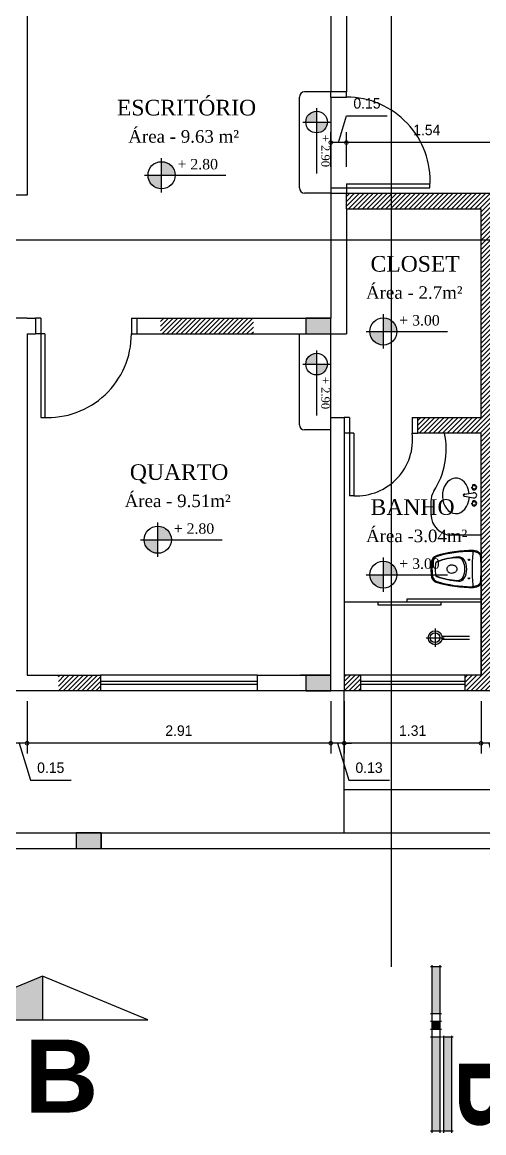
# Model space of a CAD drawing. Extents: x 130 to 509, y 87 to 225.
# Drawn here: x 296.37 to 300.79, y 121.23 to 131.88 of the extents above; entities that cross this region are included whole.
import ezdxf

# ---------------------------------------------------------------- set-up
doc = ezdxf.new("R2010")
doc.units = 0
doc.header["$LTSCALE"] = 7
doc.linetypes.add('ACAD_ISO05W100', pattern=[37.5, 24, -3, 0.5, -3, 0.5, -3, 0.5, -3])
doc.linetypes.add('HIDDEN', pattern=[0.375, 0.25, -0.125])
doc.layers.get('0').update_dxf_attribs({"linetype": 'CONTINUOUS'})
doc.layers.get('DEFPOINTS').update_dxf_attribs({"linetype": 'CONTINUOUS'})
for name, color, linetype in [('01', 7, 'CONTINUOUS'), ('02', 2, 'CONTINUOUS'), ('03', 3, 'CONTINUOUS'), ('04', 4, 'CONTINUOUS'), ('05', 5, 'CONTINUOUS'), ('06', 6, 'CONTINUOUS'), ('20', 2, 'CONTINUOUS'), ('20T', 2, 'HIDDEN'), ('30', 3, 'CONTINUOUS'), ('40', 4, 'CONTINUOUS'), ('CORTE', 5, 'ACAD_ISO05W100'), ('COTAS', 7, 'CONTINUOUS'), ('CT', 8, 'CONTINUOUS'), ('TEXTO', 3, 'CONTINUOUS')]:
    doc.layers.add(name, color=color, linetype=linetype)
doc.styles.add('SANSSERIFBOLD', font='sasb____.pfb')
doc.styles.add('TIMES', font='times.ttf')
doc.dimstyles.get("Standard").update_dxf_attribs({"dimtxt": 0.18, "dimasz": 0.18, "dimexe": 0.18, "dimexo": 0.0625, "dimgap": 0.09, "dimtad": 0, "dimtih": 1, "dimtoh": 1, "dimdec": 4, "dimzin": 0, "dimdsep": 46, "dimtxsty": 'Standard', "dimcen": 0.09, "dimadec": 0, "dimazin": 0, "dimtfac": 1, "dimtdec": 4, "dimtofl": 0, "dimtmove": 0, "dimatfit": 3, "dimfxl": 1, "dimtolj": 1, "dimtzin": 0, "dimarcsym": 0})
pattern_1 = [(45, (0, -11.625876), (-0.0224506403, 0.0224506403), [])]

# ---------------------------------------------------------------- blocks, each defined once
blk = doc.blocks.new('_DOTSMALL')
at = {"color": 0, "linetype": 'ByBlock', "const_width": 0.5}
blk.add_lwpolyline([(-0.0625, 0, 1), (0.0625, 0, 1)], format="xyb", close=True, dxfattribs=at)
blk = doc.blocks.new('*D94')
at = {"layer": 'COTAS', "color": 0}
for p, q in [((301.943, 128.122), (301.943, 128.512)), ((301.588, 128.015), (301.943, 128.122)), ((301.588, 128.093), (301.588, 127.938)), ((301.018, 127.938), (301.688, 127.938))]:
    blk.add_line(p, q, dxfattribs=at)
at = {"layer": 'DEFPOINTS', "color": 0}
for p in [(301.588, 128.093), (300.768, 127.938), (301.588, 127.938)]:
    blk.add_point(p, dxfattribs=at)
at = {"layer": 'COTAS', "color": 0, "xscale": 0.07, "yscale": 0.07, "zscale": 0.07}
for p, rotation in [((301.588, 128.093), 90), ((301.588, 127.938), 270)]:
    blk.add_blockref('_DOTSMALL', p, dxfattribs=dict(at, rotation=rotation))
at = {"layer": 'COTAS', "color": 2, "insert": (301.823, 128.317), "char_height": 0.1, "attachment_point": 5, "rotation": 90}
blk.add_mtext('\\A1;0.15', dxfattribs=at)
blk = doc.blocks.new('*D95')
at = {"layer": 'COTAS', "color": 0}
for p, q in [((301.588, 127.938), (301.588, 125.618)), ((301.168, 125.618), (301.688, 125.618))]:
    blk.add_line(p, q, dxfattribs=at)
at = {"layer": 'DEFPOINTS', "color": 0}
for p in [(300.768, 127.938), (300.918, 125.618), (301.588, 125.618)]:
    blk.add_point(p, dxfattribs=at)
at = {"layer": 'COTAS', "color": 0, "xscale": 0.07, "yscale": 0.07, "zscale": 0.07}
for p, rotation in [((301.588, 127.938), 90), ((301.588, 125.618), 270)]:
    blk.add_blockref('_DOTSMALL', p, dxfattribs=dict(at, rotation=rotation))
at = {"layer": 'COTAS', "color": 2, "insert": (301.468, 126.778), "char_height": 0.1, "attachment_point": 5, "rotation": 90}
blk.add_mtext('\\A1;2.32', dxfattribs=at)
blk = doc.blocks.new('*D98')
at = {"layer": 'COTAS', "color": 0}
for p, q in [((300.768, 125.368), (300.768, 124.866)), ((300.918, 124.966), (300.768, 124.966)), ((300.843, 124.966), (300.95, 124.611)), ((300.95, 124.611), (301.34, 124.611))]:
    blk.add_line(p, q, dxfattribs=at)
at = {"layer": 'DEFPOINTS', "color": 0}
for p in [(300.768, 125.618), (300.918, 125.618), (300.768, 124.966)]:
    blk.add_point(p, dxfattribs=at)
at = {"layer": 'COTAS', "color": 0, "xscale": 0.07, "yscale": 0.07, "zscale": 0.07, "rotation": 180}
blk.add_blockref('_DOTSMALL', (300.768, 124.966), dxfattribs=at)
at = {"layer": 'COTAS', "color": 0, "xscale": 0.07, "yscale": 0.07, "zscale": 0.07}
blk.add_blockref('_DOTSMALL', (300.918, 124.966), dxfattribs=at)
at = {"layer": 'COTAS', "color": 2, "insert": (301.145, 124.731), "char_height": 0.1, "attachment_point": 5}
blk.add_mtext('\\A1;0.15', dxfattribs=at)
blk = doc.blocks.new('*D99')
at = {"layer": 'COTAS', "color": 0}
for p, q in [((299.458, 125.368), (299.458, 124.866)), ((300.768, 124.966), (299.458, 124.966))]:
    blk.add_line(p, q, dxfattribs=at)
at = {"layer": 'DEFPOINTS', "color": 0}
for p in [(299.458, 125.618), (300.768, 125.618), (299.458, 124.966)]:
    blk.add_point(p, dxfattribs=at)
at = {"layer": 'COTAS', "color": 0, "xscale": 0.07, "yscale": 0.07, "zscale": 0.07, "rotation": 180}
blk.add_blockref('_DOTSMALL', (299.458, 124.966), dxfattribs=at)
at = {"layer": 'COTAS', "color": 0, "xscale": 0.07, "yscale": 0.07, "zscale": 0.07}
blk.add_blockref('_DOTSMALL', (300.768, 124.966), dxfattribs=at)
at = {"layer": 'COTAS', "color": 2, "insert": (300.113, 125.086), "char_height": 0.1, "attachment_point": 5}
blk.add_mtext('\\A1;1.31', dxfattribs=at)
blk = doc.blocks.new('*D100')
at = {"layer": 'COTAS', "color": 0}
for p, q in [((299.328, 125.368), (299.328, 124.866)), ((299.328, 124.966), (299.258, 124.966)), ((299.458, 124.966), (299.328, 124.966)), ((299.458, 124.966), (299.328, 124.966)), ((299.393, 124.966), (299.5, 124.611)), ((299.458, 124.966), (299.528, 124.966)), ((299.5, 124.611), (299.89, 124.611))]:
    blk.add_line(p, q, dxfattribs=at)
at = {"layer": 'DEFPOINTS', "color": 0}
for p in [(299.328, 125.618), (299.458, 125.618), (299.328, 124.966)]:
    blk.add_point(p, dxfattribs=at)
at = {"layer": 'COTAS', "color": 0, "xscale": 0.07, "yscale": 0.07, "zscale": 0.07}
blk.add_blockref('_DOTSMALL', (299.328, 124.966), dxfattribs=at)
at = {"layer": 'COTAS', "color": 0, "xscale": 0.07, "yscale": 0.07, "zscale": 0.07, "rotation": 180}
blk.add_blockref('_DOTSMALL', (299.458, 124.966), dxfattribs=at)
at = {"layer": 'COTAS', "color": 2, "insert": (299.695, 124.731), "char_height": 0.1, "attachment_point": 5}
blk.add_mtext('\\A1;0.13', dxfattribs=at)
blk = doc.blocks.new('*D101')
at = {"layer": 'COTAS', "color": 0}
for p, q in [((296.418, 125.368), (296.418, 124.866)), ((299.328, 124.966), (296.418, 124.966))]:
    blk.add_line(p, q, dxfattribs=at)
at = {"layer": 'DEFPOINTS', "color": 0}
for p in [(296.418, 125.618), (299.328, 125.618), (296.418, 124.966)]:
    blk.add_point(p, dxfattribs=at)
at = {"layer": 'COTAS', "color": 0, "xscale": 0.07, "yscale": 0.07, "zscale": 0.07, "rotation": 180}
blk.add_blockref('_DOTSMALL', (296.418, 124.966), dxfattribs=at)
at = {"layer": 'COTAS', "color": 0, "xscale": 0.07, "yscale": 0.07, "zscale": 0.07}
blk.add_blockref('_DOTSMALL', (299.328, 124.966), dxfattribs=at)
at = {"layer": 'COTAS', "color": 2, "insert": (297.873, 125.086), "char_height": 0.1, "attachment_point": 5}
blk.add_mtext('\\A1;2.91', dxfattribs=at)
blk = doc.blocks.new('*D102')
at = {"layer": 'COTAS', "color": 0}
for p, q in [((296.268, 125.368), (296.268, 124.866)), ((296.418, 124.966), (296.268, 124.966)), ((296.343, 124.966), (296.45, 124.611)), ((296.45, 124.611), (296.84, 124.611))]:
    blk.add_line(p, q, dxfattribs=at)
at = {"layer": 'DEFPOINTS', "color": 0}
for p in [(296.268, 125.618), (296.418, 125.618), (296.268, 124.966)]:
    blk.add_point(p, dxfattribs=at)
at = {"layer": 'COTAS', "color": 0, "xscale": 0.07, "yscale": 0.07, "zscale": 0.07, "rotation": 180}
blk.add_blockref('_DOTSMALL', (296.268, 124.966), dxfattribs=at)
at = {"layer": 'COTAS', "color": 0, "xscale": 0.07, "yscale": 0.07, "zscale": 0.07}
blk.add_blockref('_DOTSMALL', (296.418, 124.966), dxfattribs=at)
at = {"layer": 'COTAS', "color": 2, "insert": (296.645, 124.731), "char_height": 0.1, "attachment_point": 5}
blk.add_mtext('\\A1;0.15', dxfattribs=at)
blk = doc.blocks.new('*D249')
at = {"layer": '01', "color": 0}
for p, q in [((299.478, 130.488), (299.478, 130.822)), ((301.018, 130.722), (299.478, 130.722))]:
    blk.add_line(p, q, dxfattribs=at)
at = {"layer": 'DEFPOINTS', "color": 0}
for p in [(299.478, 130.722), (299.478, 130.238), (301.018, 130.238)]:
    blk.add_point(p, dxfattribs=at)
at = {"layer": '01', "color": 0, "xscale": 0.07, "yscale": 0.07, "zscale": 0.07, "rotation": 180}
blk.add_blockref('_DOTSMALL', (299.478, 130.722), dxfattribs=at)
at = {"layer": '01', "color": 0, "xscale": 0.07, "yscale": 0.07, "zscale": 0.07}
blk.add_blockref('_DOTSMALL', (301.018, 130.722), dxfattribs=at)
at = {"layer": '01', "color": 2, "insert": (300.248, 130.842), "char_height": 0.1, "attachment_point": 5}
blk.add_mtext('\\A1;1.54', dxfattribs=at)
blk = doc.blocks.new('*D250')
at = {"layer": '01', "color": 0}
for p, q in [((299.403, 130.722), (299.48, 130.977)), ((299.48, 130.977), (299.87, 130.977)), ((299.328, 130.488), (299.328, 130.822)), ((299.478, 130.722), (299.328, 130.722))]:
    blk.add_line(p, q, dxfattribs=at)
at = {"layer": 'DEFPOINTS', "color": 0}
for p in [(299.328, 130.722), (299.328, 130.238), (299.478, 130.238)]:
    blk.add_point(p, dxfattribs=at)
at = {"layer": '01', "color": 0, "xscale": 0.07, "yscale": 0.07, "zscale": 0.07, "rotation": 180}
blk.add_blockref('_DOTSMALL', (299.328, 130.722), dxfattribs=at)
at = {"layer": '01', "color": 0, "xscale": 0.07, "yscale": 0.07, "zscale": 0.07}
blk.add_blockref('_DOTSMALL', (299.478, 130.722), dxfattribs=at)
at = {"layer": '01', "color": 2, "insert": (299.675, 131.097), "char_height": 0.1, "attachment_point": 5}
blk.add_mtext('\\A1;0.15', dxfattribs=at)
blk = doc.blocks.new('CT')
at = {"layer": 'CT'}
for p, q in [((-2.14, 0.25), (-0.9, 0.25)), ((-2.14, 0.15), (-0.9, 0.15)), ((-2.12, 0.27), (-2.12, 0.13)), ((-0.92, 0.27), (-0.92, 0.13)), ((-2.14, 0.1), (0, 0.1)), ((-2.14, 0), (0, 0)), ((-2.12, 0.12), (-2.12, -0.02)), ((-0.92, 0.12), (-0.92, -0.02)), ((-0.82, 0.12), (-0.82, -0.02)), ((-0.72, 0.12), (-0.72, -0.02)), ((-0.62, 0.12), (-0.62, -0.02)), ((-0.02, 0.12), (-0.02, -0.02))]:
    blk.add_line(p, q, dxfattribs=at)
for points in [[(-2.12, 0.15), (-0.92, 0.15), (-2.12, 0.25), (-0.92, 0.25)], [(-2.12, 0), (-0.92, 0), (-2.12, 0.1), (-0.92, 0.1)], [(-0.82, 0), (-0.72, 0), (-0.82, 0.1), (-0.72, 0.1)], [(-0.62, 0), (-0.02, 0), (-0.62, 0.1), (-0.02, 0.1)]]:
    blk.add_solid(points, dxfattribs=at)
blk = doc.blocks.new('A$C1A152EBB')
at = {"layer": 'CORTE'}
blk.add_line((0, 14.468), (0, 1.59), dxfattribs=at)
at = {"layer": 'CORTE', "xscale": -0.75, "yscale": 0.75, "zscale": 0.75, "rotation": 270}
blk.add_blockref('CT', (0.392, 1.605), dxfattribs=at)
at = {"layer": 'CORTE', "color": 4, "style": 'SANSSERIFBOLD'}
blk.add_text('B', height=0.7, rotation=270, dxfattribs=at).set_placement((0.648, 0.729))

msp = doc.modelspace()

# ---------------------------------------------------------------- hatches: boundary and pattern name
at = {"layer": '01'}
h = msp.add_hatch(color=256, dxfattribs=at)
h.paths.add_polyline_path([(299.296, 130.919), (299.193, 130.919), (299.193, 130.816, 0.414214)])
h.paths.add_polyline_path([(299.193, 130.919), (299.193, 131.023, 0.414214), (299.089, 130.919)])
h = msp.add_hatch(color=256, dxfattribs=at)
h.paths.add_polyline_path([(297.707, 130.538), (297.707, 130.409), (297.836, 130.409, 0.414214)])
h.paths.add_polyline_path([(297.707, 130.409), (297.577, 130.409, 0.414214), (297.707, 130.279)])
h = msp.add_hatch(color=256, dxfattribs=at)
h.paths.add_polyline_path([(299.832, 129.042), (299.832, 128.912), (299.961, 128.912, 0.414214)])
h.paths.add_polyline_path([(299.832, 128.912), (299.702, 128.912, 0.414214), (299.832, 128.783)])
h = msp.add_hatch(color=256, dxfattribs=at)
h.paths.add_polyline_path([(299.296, 128.599), (299.193, 128.599), (299.193, 128.496, 0.414214)])
h.paths.add_polyline_path([(299.193, 128.599), (299.193, 128.703, 0.414214), (299.089, 128.599)])
h = msp.add_hatch(color=256, dxfattribs=at)
h.paths.add_polyline_path([(297.671, 127.046), (297.671, 126.916), (297.8, 126.916, 0.414214)])
h.paths.add_polyline_path([(297.671, 126.916), (297.541, 126.916, 0.414214), (297.671, 126.787)])
h = msp.add_hatch(color=256, dxfattribs=at)
h.paths.add_polyline_path([(299.832, 126.71), (299.832, 126.581), (299.961, 126.581, 0.414214)])
h.paths.add_polyline_path([(299.832, 126.581), (299.702, 126.581, 0.414214), (299.832, 126.451)])
at = {"layer": '04'}
for points in [[(299.328, 129.038), (299.088, 129.038), (299.088, 128.888), (299.328, 128.888)], [(299.328, 125.618), (299.088, 125.618), (299.088, 125.468), (299.328, 125.468)], [(297.128, 124.108), (296.888, 124.108), (296.888, 123.958), (297.128, 123.958)]]:
    msp.add_hatch(color=256, dxfattribs=at).paths.add_polyline_path(points)
at = {"layer": '05'}
msp.add_hatch(color=256, dxfattribs=at).paths.add_polyline_path([(295.556, 122.314), (296.566, 122.314), (296.566, 122.734)])
at = {"layer": 'COTAS'}
h = msp.add_hatch(dxfattribs=at)
h.set_pattern_fill('ANSI31', color=256, scale=0.01, style=0)
h.set_pattern_definition(pattern_1)
h.paths.add_polyline_path([(300.968, 130.238), (299.478, 130.238), (299.478, 130.088), (300.768, 130.088), (300.768, 128.088), (300.158, 128.088), (300.158, 127.938), (300.768, 127.938), (300.768, 125.618), (300.918, 125.618), (300.918, 130.088), (300.968, 130.088)])
h = msp.add_hatch(dxfattribs=at)
h.set_pattern_fill('ANSI31', color=256, scale=0.01, style=0)
h.set_pattern_definition(pattern_1)
h.paths.add_polyline_path([(298.588, 129.038), (297.698, 129.038), (297.698, 128.888), (298.588, 128.888)])
h = msp.add_hatch(dxfattribs=at)
h.set_pattern_fill('ANSI31', color=256, scale=0.01, style=0)
h.set_pattern_definition(pattern_1)
h.paths.add_polyline_path([(297.123, 125.618), (296.718, 125.618), (296.718, 125.468), (297.123, 125.468)])
h = msp.add_hatch(dxfattribs=at)
h.set_pattern_fill('ANSI31', color=256, scale=0.01, style=0)
h.set_pattern_definition(pattern_1)
h.paths.add_polyline_path([(300.988, 125.618), (300.613, 125.618), (300.613, 125.468), (300.988, 125.468)])
h.paths.add_polyline_path([(299.613, 125.618), (299.458, 125.618), (299.458, 125.468), (299.613, 125.468)])

# ---------------------------------------------------------------- linework, layer by layer
at = {"layer": '02'}
for p, q in [((299.028, 130.288), (299.028, 131.158)), ((299.328, 131.208), (299.078, 131.208)), ((299.328, 131.158), (299.328, 130.288)), ((299.328, 130.238), (299.078, 130.238)), ((299.028, 128.018), (299.028, 128.888)), ((299.328, 128.088), (299.328, 128.888)), ((299.328, 127.968), (299.078, 127.968))]:
    msp.add_line(p, q, dxfattribs=at)
for centre, start, end in [((299.078, 131.158), 90, 180), ((299.078, 130.288), 180, 270), ((299.078, 128.018), 180, 270)]:
    msp.add_arc(centre, 0.05, start, end, dxfattribs=at)
at = {"layer": '03'}
for p, q in [((298.623, 125.558), (297.123, 125.558)), ((298.623, 125.528), (297.123, 125.528)), ((300.613, 125.558), (299.613, 125.558)), ((300.613, 125.528), (299.613, 125.528))]:
    msp.add_line(p, q, dxfattribs=at)
at = {"layer": '04'}
msp.add_line((297.128, 124.108), (297.128, 123.958), dxfattribs=at)
for points in [[(299.328, 129.038), (299.088, 129.038), (299.088, 128.888), (299.328, 128.888)], [(299.328, 125.618), (299.088, 125.618), (299.088, 125.468), (299.328, 125.468)], [(297.128, 124.108), (296.888, 124.108), (296.888, 123.958), (297.128, 123.958)]]:
    msp.add_lwpolyline(points, close=True, dxfattribs=at)
at = {"layer": '05'}
msp.add_line((296.566, 122.734), (296.566, 122.314), dxfattribs=at)
msp.add_lwpolyline([(297.576, 122.314), (296.566, 122.734), (295.556, 122.314), (297.576, 122.314)], dxfattribs=at)
at = {"layer": '06'}
for p, q in [((296.418, 132.348), (296.418, 130.218)), ((299.328, 132.348), (299.328, 131.208)), ((299.478, 132.348), (299.478, 131.208)), ((299.478, 131.208), (299.328, 131.208)), ((296.418, 130.218), (296.193, 130.218)), ((299.328, 130.238), (299.328, 129.038)), ((299.328, 130.238), (300.968, 130.238)), ((299.478, 130.088), (300.768, 130.088)), ((299.478, 130.088), (299.478, 128.888)), ((300.768, 128.088), (300.768, 130.088)), ((296.418, 129.038), (296.268, 129.038)), ((296.418, 129.038), (296.499, 129.038)), ((296.499, 129.038), (296.499, 128.888)), ((296.499, 129.038), (296.499, 128.888)), ((296.549, 129.038), (296.549, 129.038)), ((297.469, 129.038), (299.328, 129.038)), ((297.469, 129.038), (297.469, 128.888)), ((296.418, 128.888), (296.499, 128.888)), ((296.418, 128.888), (296.418, 125.618)), ((296.449, 128.888), (296.499, 128.888)), ((297.469, 128.888), (299.478, 128.888)), ((299.328, 128.088), (299.458, 128.088)), ((299.328, 125.618), (299.328, 128.088)), ((299.458, 128.088), (299.458, 127.938)), ((300.158, 128.088), (300.158, 127.938)), ((300.158, 128.088), (300.768, 128.088)), ((299.458, 127.938), (299.458, 125.618)), ((300.768, 127.938), (300.158, 127.938)), ((300.768, 125.618), (300.768, 127.938)), ((300.768, 126.818), (300.768, 125.618)), ((296.418, 125.618), (297.123, 125.618)), ((297.123, 125.618), (297.123, 125.468)), ((298.623, 125.618), (298.623, 125.468)), ((298.623, 125.618), (299.328, 125.618)), ((299.038, 125.618), (299.328, 125.618)), ((299.328, 125.618), (299.038, 125.618)), ((299.613, 125.618), (299.458, 125.618)), ((299.458, 125.618), (299.458, 125.468)), ((299.613, 125.618), (299.613, 125.468)), ((300.768, 125.618), (300.613, 125.618)), ((300.613, 125.618), (300.613, 125.468)), ((297.123, 125.468), (293.348, 125.468)), ((299.613, 125.468), (298.623, 125.468)), ((300.988, 125.468), (300.613, 125.468)), ((284.928, 124.108), (307.858, 124.108)), ((284.778, 123.958), (307.858, 123.958))]:
    msp.add_line(p, q, dxfattribs=at)
at = {"layer": '20'}
for p, q in [((299.328, 131.158), (299.328, 130.288)), ((299.193, 131.051), (299.193, 130.427)), ((299.061, 130.919), (299.324, 130.919)), ((297.707, 130.244), (297.707, 130.573)), ((297.542, 130.409), (298.323, 130.409)), ((300.278, 130.288), (300.278, 130.328)), ((299.832, 128.748), (299.832, 129.077)), ((299.667, 128.912), (300.448, 128.912)), ((299.193, 128.731), (299.193, 128.107)), ((299.061, 128.599), (299.324, 128.599)), ((296.549, 128.088), (296.589, 128.088)), ((299.458, 128.088), (299.458, 127.938)), ((300.108, 128.088), (300.158, 128.088)), ((299.548, 127.338), (299.508, 127.338)), ((300.605, 127.35), (300.612, 127.352)), ((300.605, 127.333), (300.612, 127.332)), ((300.612, 127.352), (300.694, 127.365)), ((300.612, 127.332), (300.694, 127.318)), ((300.288, 127.28), (300.288, 127.16)), ((297.671, 126.752), (297.671, 127.081)), ((297.506, 126.916), (298.287, 126.916)), ((300.768, 126.96), (300.488, 126.96)), ((299.832, 126.416), (299.832, 126.745)), ((299.667, 126.581), (300.448, 126.581)), ((300.768, 126.318), (299.458, 126.318)), ((300.328, 126.064), (300.328, 125.89)), ((300.242, 125.977), (300.415, 125.977)), ((300.393, 125.992), (300.658, 125.992)), ((300.393, 125.962), (300.658, 125.962)), ((298.623, 125.618), (297.123, 125.618)), ((300.613, 125.618), (299.613, 125.618)), ((298.623, 125.468), (297.123, 125.468)), ((299.458, 124.108), (299.458, 125.468)), ((300.613, 125.468), (299.613, 125.468)), ((307.858, 124.518), (299.458, 124.518))]:
    msp.add_line(p, q, dxfattribs=at)
for centre, radius in [((299.193, 130.919), 0.104), ((297.707, 130.409), 0.13), ((299.832, 128.912), 0.13), ((299.193, 128.599), 0.104), ((300.702, 127.419), 0.017), ((300.702, 127.264), 0.017), ((297.671, 126.916), 0.13), ((299.832, 126.581), 0.13), ((300.652, 126.724), 0.00614), ((300.652, 126.546), 0.00614), ((300.328, 125.977), 0.0666), ((300.328, 125.977), 0.0466)]:
    msp.add_circle(centre, radius, dxfattribs=at)
for centre, radius, start, end in [((299.696, 127.783), 0.738, 327.0046, 12.1011), ((300.671, 127.434), 0.0177, 292.7472, 15.6562), ((300.702, 127.419), 0.025, 182.1718, 251.1513), ((300.702, 127.419), 0.025, 108.8487, 126.2316), ((300.702, 127.419), 0.025, 251.1513, 108.8487), ((300.488, 127.28), 0.2, 149.7082, 180), ((300.609, 127.342), 0.0106, 71.2845, 288.7155), ((300.61, 127.342), 0.0103, 120.8046, 239.1954), ((300.702, 127.264), 0.025, 108.8487, 126.2316), ((300.702, 127.342), 0.025, 251.1513, 108.8487), ((300.702, 127.264), 0.025, 251.1513, 108.8487), ((300.671, 127.28), 0.0177, 292.7472, 15.6562), ((300.702, 127.264), 0.025, 182.1718, 251.1513), ((300.488, 127.16), 0.2, 180, 270), ((300.354, 126.701), 0.0614, 106.6011, 170.4041), ((300.364, 126.696), 0.0614, 106.1957, 170.8899), ((300.688, 125.584), 1.228, 89.59, 106.6011), ((300.688, 125.584), 1.22, 90.5244, 106.1957), ((300.674, 126.639), 0.165, 81.5717, 89.2851), ((302.14, 126.635), 1.458, 173.6349, 180), ((300.698, 126.796), 0.00614, 81.5717, 173.6349), ((300.696, 126.727), 0.0844, 46.5326, 90), ((300.674, 126.639), 0.165, 73.9784, 81.5717), ((300.696, 126.716), 0.0844, 46.5326, 74.4946), ((300.788, 126.831), 0.0537, 231.8555, 236.3665), ((300.788, 126.82), 0.0537, 231.8555, 236.3665), ((300.754, 126.779), 0.00767, 5.7172, 56.3665), ((300.747, 126.762), 0.0173, 24.5237, 49.2949), ((299.311, 126.635), 1.458, 0, 5.7172), ((300.748, 126.635), 0.46, 170.4041, 180), ((300.748, 126.635), 0.45, 170.8899, 180), ((300.748, 126.635), 0.419, 172.5367, 180), ((300.352, 126.687), 0.0199, 110.2598, 172.5367), ((300.352, 126.684), 0.0199, 110.9188, 172.8803), ((300.611, 125.986), 0.767, 94.2477, 110.2598), ((300.564, 126.13), 0.614, 92.0289, 110.9188), ((300.471, 126.635), 0.0306, 152.0063, 180), ((300.48, 126.63), 0.0411, 127.9267, 152.0063), ((300.486, 126.622), 0.051, 107.8884, 127.9267), ((300.486, 126.625), 0.0488, 77.7779, 108.8244), ((300.495, 126.669), 0.00385, 50.0137, 70.5298), ((300.5, 126.674), 0.00319, 219.4719, 256.4901), ((300.49, 126.603), 0.0685, 73.2777, 82.1219), ((300.495, 126.618), 0.0519, 54.0457, 73.2777), ((300.502, 126.629), 0.0395, 29.7295, 54.0457), ((300.513, 126.635), 0.0266, 0, 29.7295), ((300.544, 126.686), 0.0575, 26.109, 92.0289), ((300.558, 126.693), 0.0575, 30.5583, 94.2477), ((300.441, 126.635), 0.173, 0, 26.109), ((300.459, 126.635), 0.173, 0, 30.5583), ((300.748, 126.635), 0.46, 180, 189.5959), ((300.354, 126.568), 0.0614, 189.5959, 253.3989), ((300.748, 126.635), 0.45, 180, 189.1101), ((300.364, 126.573), 0.0614, 189.1101, 253.8043), ((300.748, 126.635), 0.419, 180, 187.4633), ((300.352, 126.585), 0.0199, 187.1197, 249.0812), ((300.352, 126.583), 0.0199, 187.4633, 249.7402), ((300.564, 127.14), 0.614, 249.0812, 267.9711), ((300.611, 127.284), 0.767, 249.7402, 265.7523), ((300.471, 126.635), 0.0306, 180, 207.9937), ((300.48, 126.64), 0.0411, 207.9937, 232.0733), ((300.486, 126.648), 0.051, 232.0733, 252.1116), ((300.486, 126.645), 0.0488, 251.1756, 282.2221), ((300.495, 126.601), 0.00385, 289.4702, 309.9863), ((300.5, 126.596), 0.00319, 103.5099, 140.5281), ((300.49, 126.667), 0.0685, 277.8781, 286.7223), ((300.495, 126.651), 0.0519, 286.7223, 305.9543), ((300.502, 126.641), 0.0395, 305.9543, 330.2705), ((300.513, 126.635), 0.0266, 330.2705, 0), ((300.544, 126.584), 0.0575, 267.9711, 333.891), ((300.558, 126.576), 0.0575, 265.7523, 329.4417), ((300.441, 126.635), 0.173, 333.891, 0), ((300.459, 126.635), 0.173, 329.4417, 0), ((302.14, 126.635), 1.458, 180, 186.3651), ((299.311, 126.635), 1.458, 354.2828, 0), ((300.688, 127.686), 1.228, 253.3989, 270.41), ((300.688, 127.686), 1.22, 253.8043, 269.4756), ((300.674, 126.631), 0.165, 270.7149, 278.4283), ((300.698, 126.474), 0.00614, 186.3651, 278.4283), ((300.696, 126.543), 0.0844, 270, 313.4674), ((300.674, 126.631), 0.165, 278.4283, 286.0216), ((300.696, 126.554), 0.0844, 285.5054, 313.4674), ((300.788, 126.45), 0.0537, 123.6335, 128.1445), ((300.788, 126.439), 0.0537, 123.6335, 128.1445), ((300.747, 126.508), 0.0173, 310.7051, 335.4763), ((300.754, 126.49), 0.00767, 303.6335, 354.2828)]:
    msp.add_arc(centre, radius, start, end, dxfattribs=at)
msp.add_ellipse((300.527, 127.336), major_axis=(0, 0.17), ratio=0.761012, start_param=-1.438066, end_param=4.641385, dxfattribs=at)
at = {"layer": '20T'}
for centre, radius, start, end in [((299.478, 130.356), 0.802, 356.599, 89.9296), ((296.616, 128.889), 0.802, 266.599, 359.9296), ((299.575, 127.874), 0.537, 267.1342, 6.8156)]:
    msp.add_arc(centre, radius, start, end, dxfattribs=at)
at = {"layer": '30'}
for p, q in [((300.058, 126.348), (300.058, 126.318)), ((300.768, 126.348), (300.058, 126.348)), ((299.782, 126.288), (299.782, 126.318)), ((300.768, 126.318), (299.782, 126.318)), ((300.382, 126.288), (299.782, 126.288)), ((300.382, 126.318), (300.382, 126.288))]:
    msp.add_line(p, q, dxfattribs=at)
at = {"layer": '40'}
for p, q in [((299.328, 131.158), (299.328, 131.208)), ((299.328, 131.158), (299.478, 131.158)), ((299.478, 131.158), (299.478, 131.208)), ((299.328, 130.288), (299.328, 130.238)), ((299.328, 130.288), (300.278, 130.288)), ((299.478, 130.328), (299.478, 130.238)), ((299.478, 130.328), (300.278, 130.328)), ((296.549, 129.038), (296.499, 129.038)), ((296.549, 129.038), (296.549, 128.088)), ((297.419, 129.038), (297.419, 128.888)), ((297.419, 129.038), (297.469, 129.038)), ((296.589, 128.888), (296.499, 128.888)), ((296.589, 128.888), (296.589, 128.088)), ((297.419, 128.888), (297.469, 128.888)), ((299.508, 128.088), (299.458, 128.088)), ((299.508, 128.088), (299.508, 127.338)), ((300.108, 128.088), (300.108, 127.938)), ((300.108, 128.088), (300.158, 128.088)), ((299.548, 127.938), (299.458, 127.938)), ((299.548, 127.938), (299.458, 127.938)), ((299.548, 127.938), (299.548, 127.338)), ((300.108, 127.938), (300.158, 127.938))]:
    msp.add_line(p, q, dxfattribs=at)
at = {"layer": 'CORTE'}
msp.add_line((284.02, 129.791), (311.74, 129.791), dxfattribs=at)
at = {"layer": 'COTAS'}
msp.add_line((299.478, 130.088), (299.478, 130.238), dxfattribs=at)

# ---------------------------------------------------------------- block references
at = {"layer": '01'}
msp.add_blockref('A$C1A152EBB', (299.908, 121.233), dxfattribs=at)

# ---------------------------------------------------------------- texts
at = {"layer": 'CORTE', "color": 4, "style": 'SANSSERIFBOLD'}
msp.add_text('B', height=0.7, dxfattribs=at).set_placement((296.395, 121.426))
at = {"layer": 'TEXTO', "style": 'TIMES'}
for s, height, p in [('ESCRITÓRIO', 0.15, (297.279, 130.982)), ('Área - 9.63 m²', 0.12, (297.388, 130.721)), ('+ 2.80', 0.1, (297.86, 130.465)), ('CLOSET', 0.15, (299.709, 129.485)), ('Área - 2.7m²', 0.12, (299.666, 129.225)), ('+ 3.00', 0.1, (299.985, 128.969)), ('QUARTO', 0.15, (297.403, 127.489)), ('Área - 9.51m²', 0.12, (297.353, 127.229)), ('BANHO', 0.15, (299.709, 127.154)), ('+ 2.80', 0.1, (297.824, 126.973)), ('Área -3.04m²', 0.12, (299.666, 126.893)), ('+ 3.00', 0.1, (299.985, 126.637))]:
    msp.add_text(s, height=height, dxfattribs=at).set_placement(p)
for p in [(299.238, 130.797), (299.238, 128.477)]:
    msp.add_text('+ 2.90', height=0.08, rotation=270, dxfattribs=at).set_placement(p)

# ---------------------------------------------------------------- dimensions: what is measured, and where the dimension line sits
at = {"layer": '01'}
for base, p1, p2, picture, middle in [((299.328, 130.722), (299.478, 130.238), (299.328, 130.238), '*D250', (299.55, 131.097)), ((299.478, 130.722), (301.018, 130.238), (299.478, 130.238), '*D249', (300.248, 130.842))]:
    dim = msp.add_linear_dim(base=base, p1=p1, p2=p2, dimstyle='Standard', override={"dimtxt": 0.1, "dimasz": 0.07, "dimexe": 0.1, "dimexo": 0.25, "dimgap": 0.07, "dimtad": 1, "dimtih": 0, "dimtoh": 0, "dimdec": 2, "dimzin": 8, "dimblk1": 'DOTSMALL', "dimblk2": 'DOTSMALL', "dimsah": 1, "dimcen": -0.1, "dimse1": 1, "dimclrt": 2, "dimtdec": 2, "dimtofl": 1, "dimtmove": 1}, dxfattribs=at)
    dim.commit()
    dim.dimension.update_dxf_attribs({"geometry": picture, "text_midpoint": middle})
at = {"layer": 'COTAS'}
for base, p1, p2, picture, middle in [((301.5882, 127.9382), (301.5882, 128.0926), (300.7685, 127.9382), '*D94', (301.8232, 128.1919)), ((301.588, 125.618), (300.768, 127.938), (300.918, 125.618), '*D95', (301.468, 126.778))]:
    dim = msp.add_linear_dim(base=base, p1=p1, p2=p2, angle=90, dimstyle='Standard', override={"dimtxt": 0.1, "dimasz": 0.07, "dimexe": 0.1, "dimexo": 0.25, "dimgap": 0.07, "dimtad": 1, "dimtih": 0, "dimtoh": 0, "dimdec": 2, "dimzin": 8, "dimblk1": 'DOTSMALL', "dimblk2": 'DOTSMALL', "dimsah": 1, "dimcen": -0.1, "dimse1": 1, "dimclrt": 2, "dimtdec": 2, "dimtofl": 1, "dimtmove": 1}, dxfattribs=at)
    dim.commit()
    dim.dimension.update_dxf_attribs({"geometry": picture, "text_midpoint": middle})
for base, p1, p2, picture, middle in [((296.268, 124.966), (296.418, 125.618), (296.268, 125.618), '*D102', (296.52, 124.731)), ((296.418, 124.966), (299.328, 125.618), (296.418, 125.618), '*D101', (297.873, 125.086)), ((299.328, 124.966), (299.458, 125.618), (299.328, 125.618), '*D100', (299.57, 124.731)), ((299.458, 124.966), (300.768, 125.618), (299.458, 125.618), '*D99', (300.113, 125.086)), ((300.768, 124.966), (300.918, 125.618), (300.768, 125.618), '*D98', (301.02, 124.731))]:
    dim = msp.add_linear_dim(base=base, p1=p1, p2=p2, dimstyle='Standard', override={"dimtxt": 0.1, "dimasz": 0.07, "dimexe": 0.1, "dimexo": 0.25, "dimgap": 0.07, "dimtad": 1, "dimtih": 0, "dimtoh": 0, "dimdec": 2, "dimzin": 8, "dimblk1": 'DOTSMALL', "dimblk2": 'DOTSMALL', "dimsah": 1, "dimcen": -0.1, "dimse1": 1, "dimclrt": 2, "dimtdec": 2, "dimtofl": 1, "dimtmove": 1}, dxfattribs=at)
    dim.commit()
    dim.dimension.update_dxf_attribs({"geometry": picture, "text_midpoint": middle})

doc.saveas('drawing.dxf')
